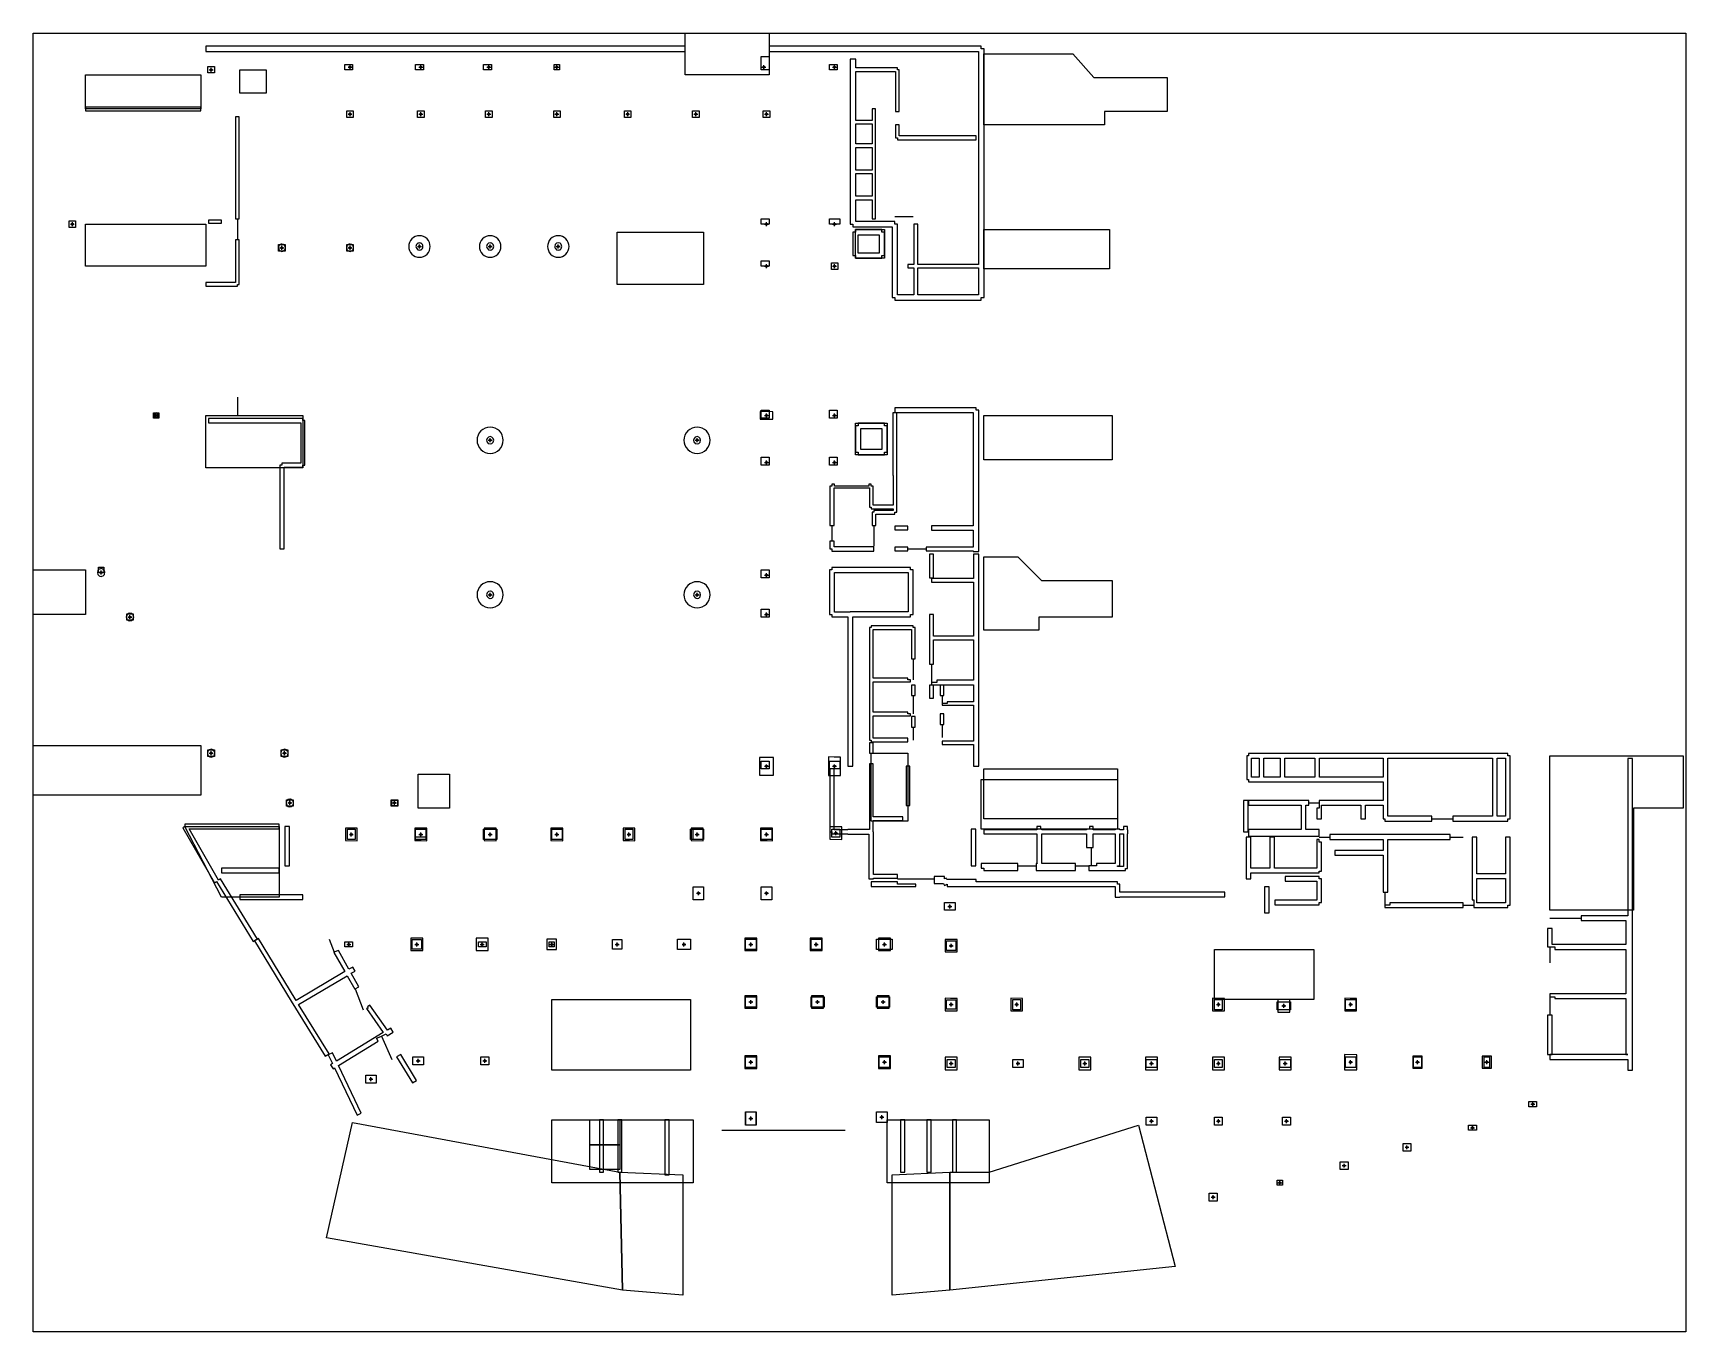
# Model space of a CAD drawing. Extents: x 0 to 631, y -496 to 0.
import ezdxf

# ---------------------------------------------------------------- set-up
doc = ezdxf.new("R2010")
doc.units = 0
doc.header["$PDMODE"] = 34
doc.header["$PDSIZE"] = 0.75
for name, color, linetype in [('COLUMN_AXES', 1, 'Continuous'), ('COLUMN_GLYPHS', 3, 'Continuous'), ('COLUMN_NATIVE_PROFILES', 92, 'Continuous'), ('CORES', 6, 'Continuous'), ('OPENINGS', 4, 'Continuous'), ('SOURCE_FRAME', 8, 'Continuous'), ('W_WALLS', 7, 'Continuous'), ('X_NO_2F_FLOOR', 1, 'Continuous')]:
    doc.layers.add(name, color=color, linetype=linetype)

msp = doc.modelspace()

# ---------------------------------------------------------------- linework, layer by layer
at = {"layer": 'COLUMN_AXES'}
for p in [(121, -13), (148, -13), (174, -13), (200, -13), (279, -13), (306, -13), (68, -14), (121, -31), (148, -31), (174, -31), (200, -31), (227, -31), (253, -31), (280, -31), (15, -73), (280, -73), (306, -73), (95, -82), (121, -82), (147.5, -81.5), (174.5, -81.5), (200.5, -81.5), (280, -89), (306, -89), (47, -146), (280, -146), (306, -146), (174.5, -155.5), (253.5, -155.5), (280, -164), (306, -164), (26, -206), (280, -207), (174.5, -214.5), (253.5, -214.5), (37, -223), (280, -222), (68, -275), (96, -275), (280, -280), (306, -280), (98, -294), (138, -294), (121.5, -306), (148, -306), (174.5, -306), (200, -306), (227.5, -306), (253.5, -306), (280, -306), (306.5, -305.5), (254, -328.5), (280, -328.5), (350, -333.5), (120.5, -348), (146.5, -348), (171.5, -348), (198, -348), (223, -348), (248.5, -348), (274, -348), (299, -348), (325, -348), (350.5, -348.5), (274, -370), (299.5, -370), (324.5, -370), (350.5, -371), (375.5, -371), (452.5, -371), (477.5, -371.5), (503, -371), (147, -392.5), (172.5, -392.5), (274, -393), (325, -393), (350.5, -393.5), (376, -393.5), (401.5, -393.5), (427, -393.5), (452.5, -393.5), (478, -393.5), (503, -393), (528.5, -393), (555, -393), (129, -399.5), (572.5, -409), (274, -414.5), (324, -414), (427, -415.5), (452.5, -415.5), (478.5, -415.5), (549.5, -418), (524.5, -425.5), (500.5, -432.5), (476, -439), (450.5, -444.5)]:
    msp.add_point(p, dxfattribs=at)
at = {"layer": 'COLUMN_GLYPHS'}
for points in [[(119, -12), (122, -12), (122, -14), (119, -14)], [(146, -12), (149, -12), (149, -14), (146, -14)], [(172, -12), (175, -12), (175, -14), (172, -14)], [(199, -12), (201, -12), (201, -14), (199, -14)], [(278, -9), (281, -9), (281, -14), (278, -14)], [(304, -12), (307, -12), (307, -14), (304, -14)], [(66.75, -12.75), (69.25, -12.75), (69.25, -15.25), (66.75, -15.25)], [(119.75, -29.75), (122.25, -29.75), (122.25, -32.25), (119.75, -32.25)], [(146.75, -29.75), (149.25, -29.75), (149.25, -32.25), (146.75, -32.25)], [(172.75, -29.75), (175.25, -29.75), (175.25, -32.25), (172.75, -32.25)], [(198.75, -29.75), (201.25, -29.75), (201.25, -32.25), (198.75, -32.25)], [(225.75, -29.75), (228.25, -29.75), (228.25, -32.25), (225.75, -32.25)], [(251.75, -29.75), (254.25, -29.75), (254.25, -32.25), (251.75, -32.25)], [(278.75, -29.75), (281.25, -29.75), (281.25, -32.25), (278.75, -32.25)], [(13.75, -71.75), (16.25, -71.75), (16.25, -74.25), (13.75, -74.25)], [(278, -71), (281, -71), (281, -73), (278, -73)], [(304, -71), (308, -71), (308, -73), (304, -73)], [(93.75, -80.75), (96.25, -80.75), (96.25, -83.25), (93.75, -83.25)], [(119.75, -80.75), (122.25, -80.75), (122.25, -83.25), (119.75, -83.25)], [(151.6, -81.5), (151.52, -80.7), (151.29, -79.93), (150.91, -79.22), (150.4, -78.6), (149.78, -78.09), (149.07, -77.71), (148.3, -77.48), (147.5, -77.4), (146.7, -77.48), (145.93, -77.71), (145.22, -78.09), (144.6, -78.6), (144.09, -79.22), (143.71, -79.93), (143.48, -80.7), (143.4, -81.5), (143.48, -82.3), (143.71, -83.07), (144.09, -83.78), (144.6, -84.4), (145.22, -84.91), (145.93, -85.29), (146.7, -85.52), (147.5, -85.6), (148.3, -85.52), (149.07, -85.29), (149.78, -84.91), (150.4, -84.4), (150.91, -83.78), (151.29, -83.07), (151.52, -82.3)], [(178.6, -81.5), (178.52, -80.7), (178.29, -79.93), (177.91, -79.22), (177.4, -78.6), (176.78, -78.09), (176.07, -77.71), (175.3, -77.48), (174.5, -77.4), (173.7, -77.48), (172.93, -77.71), (172.22, -78.09), (171.6, -78.6), (171.09, -79.22), (170.71, -79.93), (170.48, -80.7), (170.4, -81.5), (170.48, -82.3), (170.71, -83.07), (171.09, -83.78), (171.6, -84.4), (172.22, -84.91), (172.93, -85.29), (173.7, -85.52), (174.5, -85.6), (175.3, -85.52), (176.07, -85.29), (176.78, -84.91), (177.4, -84.4), (177.91, -83.78), (178.29, -83.07), (178.52, -82.3)], [(204.6, -81.5), (204.52, -80.7), (204.29, -79.93), (203.91, -79.22), (203.4, -78.6), (202.78, -78.09), (202.07, -77.71), (201.3, -77.48), (200.5, -77.4), (199.7, -77.48), (198.93, -77.71), (198.22, -78.09), (197.6, -78.6), (197.09, -79.22), (196.71, -79.93), (196.48, -80.7), (196.4, -81.5), (196.48, -82.3), (196.71, -83.07), (197.09, -83.78), (197.6, -84.4), (198.22, -84.91), (198.93, -85.29), (199.7, -85.52), (200.5, -85.6), (201.3, -85.52), (202.07, -85.29), (202.78, -84.91), (203.4, -84.4), (203.91, -83.78), (204.29, -83.07), (204.52, -82.3)], [(278, -87), (281, -87), (281, -89), (278, -89)], [(304.75, -87.75), (307.25, -87.75), (307.25, -90.25), (304.75, -90.25)], [(46, -145), (48, -145), (48, -147), (46, -147)], [(278, -144), (281, -144), (281, -147), (278, -147)], [(304, -144), (307, -144), (307, -147), (304, -147)], [(179.5, -155.5), (179.4, -154.53), (179.12, -153.59), (178.66, -152.72), (178.04, -151.96), (177.28, -151.34), (176.41, -150.88), (175.47, -150.6), (174.5, -150.5), (173.53, -150.6), (172.59, -150.88), (171.72, -151.34), (170.96, -151.96), (170.34, -152.72), (169.88, -153.59), (169.6, -154.53), (169.5, -155.5), (169.6, -156.47), (169.88, -157.41), (170.34, -158.28), (170.96, -159.04), (171.72, -159.66), (172.59, -160.12), (173.53, -160.4), (174.5, -160.5), (175.47, -160.4), (176.41, -160.12), (177.28, -159.66), (178.04, -159.04), (178.66, -158.28), (179.12, -157.41), (179.4, -156.47)], [(258.5, -155.5), (258.4, -154.53), (258.12, -153.59), (257.66, -152.72), (257.04, -151.96), (256.28, -151.34), (255.41, -150.88), (254.47, -150.6), (253.5, -150.5), (252.53, -150.6), (251.59, -150.88), (250.72, -151.34), (249.96, -151.96), (249.34, -152.72), (248.88, -153.59), (248.6, -154.53), (248.5, -155.5), (248.6, -156.47), (248.88, -157.41), (249.34, -158.28), (249.96, -159.04), (250.72, -159.66), (251.59, -160.12), (252.53, -160.4), (253.5, -160.5), (254.47, -160.4), (255.41, -160.12), (256.28, -159.66), (257.04, -159.04), (257.66, -158.28), (258.12, -157.41), (258.4, -156.47)], [(278, -162), (281, -162), (281, -165), (278, -165)], [(304, -162), (307, -162), (307, -165), (304, -165)], [(25, -204), (27, -204), (27, -206), (25, -206)], [(278, -205), (281, -205), (281, -208), (278, -208)], [(179.5, -214.5), (179.4, -213.53), (179.12, -212.59), (178.66, -211.72), (178.04, -210.96), (177.28, -210.34), (176.41, -209.88), (175.47, -209.6), (174.5, -209.5), (173.53, -209.6), (172.59, -209.88), (171.72, -210.34), (170.96, -210.96), (170.34, -211.72), (169.88, -212.59), (169.6, -213.53), (169.5, -214.5), (169.6, -215.47), (169.88, -216.41), (170.34, -217.28), (170.96, -218.04), (171.72, -218.66), (172.59, -219.12), (173.53, -219.4), (174.5, -219.5), (175.47, -219.4), (176.41, -219.12), (177.28, -218.66), (178.04, -218.04), (178.66, -217.28), (179.12, -216.41), (179.4, -215.47)], [(258.5, -214.5), (258.4, -213.53), (258.12, -212.59), (257.66, -211.72), (257.04, -210.96), (256.28, -210.34), (255.41, -209.88), (254.47, -209.6), (253.5, -209.5), (252.53, -209.6), (251.59, -209.88), (250.72, -210.34), (249.96, -210.96), (249.34, -211.72), (248.88, -212.59), (248.6, -213.53), (248.5, -214.5), (248.6, -215.47), (248.88, -216.41), (249.34, -217.28), (249.96, -218.04), (250.72, -218.66), (251.59, -219.12), (252.53, -219.4), (253.5, -219.5), (254.47, -219.4), (255.41, -219.12), (256.28, -218.66), (257.04, -218.04), (257.66, -217.28), (258.12, -216.41), (258.4, -215.47)], [(278, -220), (281, -220), (281, -223), (278, -223)], [(35.75, -221.75), (38.25, -221.75), (38.25, -224.25), (35.75, -224.25)], [(66.75, -273.75), (69.25, -273.75), (69.25, -276.25), (66.75, -276.25)], [(94.75, -273.75), (97.25, -273.75), (97.25, -276.25), (94.75, -276.25)], [(278, -278), (281, -278), (281, -281), (278, -281)], [(304, -278), (308, -278), (308, -281), (304, -281)], [(96.75, -292.75), (99.25, -292.75), (99.25, -295.25), (96.75, -295.25)], [(136.75, -292.75), (139.25, -292.75), (139.25, -295.25), (136.75, -295.25)], [(123, -304), (123, -308), (120, -308), (120, -304)], [(120, -304), (123, -304), (123, -308), (120, -308)], [(150, -304), (150, -308), (146, -308), (146, -304)], [(146, -304), (150, -304), (150, -307), (146, -307)], [(177, -304), (177, -308), (172, -308), (172, -304)], [(172, -304), (177, -304), (177, -308), (172, -308)], [(202, -304), (202, -308), (198, -308), (198, -304)], [(198, -304), (202, -304), (202, -308), (198, -308)], [(229, -304), (229, -308), (226, -308), (226, -304)], [(226, -304), (229, -304), (229, -308), (226, -308)], [(256, -304), (256, -308), (251, -308), (251, -304)], [(252, -304), (256, -304), (256, -308), (252, -308)], [(282, -304), (282, -308), (278, -308), (278, -304)], [(278, -304), (282, -304), (282, -308), (278, -308)], [(308, -304), (308, -307), (305, -307), (305, -304)], [(305, -304), (308, -304), (308, -307), (305, -307)], [(256, -326), (256, -331), (252, -331), (252, -326)], [(282, -326), (282, -331), (278, -331), (278, -326)], [(352, -332), (352, -335), (348, -335), (348, -332)], [(122, -347), (122, -349), (119, -349), (119, -347)], [(148.3, -346.2), (148.3, -349.8), (144.7, -349.8), (144.7, -346.2)], [(173, -347), (173, -349), (170, -349), (170, -347)], [(199, -347), (199, -349), (197, -349), (197, -347)], [(224.8, -346.2), (224.8, -349.8), (221.2, -349.8), (221.2, -346.2)], [(251, -346), (251, -350), (246, -350), (246, -346)], [(276, -346), (276, -350), (272, -350), (272, -346)], [(301, -346), (301, -350), (297, -350), (297, -346)], [(328, -346), (328, -350), (322, -350), (322, -346)], [(352.3, -346.7), (352.3, -350.3), (348.7, -350.3), (348.7, -346.7)], [(276, -368), (276, -372), (272, -372), (272, -368)], [(302, -368), (302, -372), (297, -372), (297, -368)], [(327, -368), (327, -372), (322, -372), (322, -368)], [(352.3, -369.2), (352.3, -372.8), (348.7, -372.8), (348.7, -369.2)], [(377, -369), (377, -373), (374, -373), (374, -369)], [(454, -369), (454, -373), (451, -373), (451, -369)], [(480, -370), (480, -373), (475, -373), (475, -370)], [(505, -369), (505, -373), (501, -373), (501, -369)], [(149, -391), (149, -394), (145, -394), (145, -391)], [(174, -391), (174, -394), (171, -394), (171, -391)], [(276, -391), (276, -395), (272, -395), (272, -391)], [(327, -391), (327, -395), (323, -395), (323, -391)], [(505, -391), (505, -395), (501, -395), (501, -391)], [(530, -391), (530, -395), (527, -395), (527, -391)], [(556, -391), (556, -395), (554, -395), (554, -391)], [(352, -392), (352, -395), (349, -395), (349, -392)], [(378, -392), (378, -395), (374, -395), (374, -392)], [(403, -392), (403, -395), (400, -395), (400, -392)], [(429, -392), (429, -395), (425, -395), (425, -392)], [(454, -392), (454, -395), (451, -395), (451, -392)], [(480, -392), (480, -395), (476, -395), (476, -392)], [(131, -398), (131, -401), (127, -401), (127, -398)], [(574, -408), (574, -410), (571, -410), (571, -408)], [(276, -412), (276, -417), (272, -417), (272, -412)], [(326, -412), (326, -416), (322, -416), (322, -412)], [(429, -414), (429, -417), (425, -417), (425, -414)], [(454, -414), (454, -417), (451, -417), (451, -414)], [(480, -414), (480, -417), (477, -417), (477, -414)], [(551, -417), (551, -419), (548, -419), (548, -417)], [(526, -424), (526, -427), (523, -427), (523, -424)], [(502, -431), (502, -434), (499, -434), (499, -431)], [(477, -438), (477, -440), (475, -440), (475, -438)], [(452, -443), (452, -446), (449, -446), (449, -443)]]:
    msp.add_lwpolyline(points, close=True, dxfattribs=at)
at = {"layer": 'COLUMN_NATIVE_PROFILES'}
for points in [[(96.17, -81.3), (95.67, -80.78), (95.34, -80.69), (95, -80.59), (94.66, -80.68), (94.33, -80.78), (93.83, -81.29), (93.74, -81.64), (93.65, -81.99), (93.83, -82.7), (94.08, -82.96), (94.33, -83.22), (94.66, -83.31), (95, -83.41), (95.34, -83.32), (95.67, -83.22), (95.92, -82.97), (96.17, -82.71), (96.26, -82.36), (96.35, -82.01), (96.17, -81.3)], [(121.67, -80.78), (121.34, -80.69), (121, -80.59), (120.66, -80.68), (120.33, -80.78), (119.83, -81.29), (119.74, -81.64), (119.65, -81.99), (119.74, -82.35), (119.83, -82.7), (120.33, -83.22), (120.66, -83.31), (121, -83.41), (121.67, -83.22), (121.92, -82.97), (122.17, -82.71), (122.26, -82.36), (122.35, -82.01), (122.17, -81.3)], [(148.42, -80.54), (148.17, -80.28), (147.84, -80.19), (147.5, -80.09), (147.16, -80.18), (146.83, -80.28), (146.33, -80.79), (146.24, -81.14), (146.15, -81.49), (146.33, -82.2), (146.83, -82.72), (147.5, -82.91), (147.84, -82.82), (148.17, -82.72), (148.67, -82.21), (148.76, -81.86), (148.85, -81.51), (148.76, -81.15), (148.67, -80.8)], [(175.17, -80.28), (174.84, -80.19), (174.5, -80.09), (173.83, -80.28), (173.58, -80.53), (173.33, -80.79), (173.15, -81.49), (173.33, -82.2), (173.58, -82.46), (173.83, -82.72), (174.5, -82.91), (174.84, -82.82), (175.17, -82.72), (175.67, -82.21), (175.76, -81.86), (175.85, -81.51), (175.67, -80.8)], [(201.42, -80.54), (201.17, -80.28), (200.5, -80.09), (199.83, -80.28), (199.33, -80.79), (199.15, -81.49), (199.24, -81.85), (199.33, -82.2), (199.58, -82.46), (199.83, -82.72), (200.5, -82.91), (200.84, -82.82), (201.17, -82.72), (201.42, -82.47), (201.67, -82.21), (201.76, -81.86), (201.85, -81.51), (201.67, -80.8)], [(47.45, -145.19), (47.31, -145.14), (47, -145.06), (46.85, -145.1), (46.55, -145.18), (46.22, -145.53), (46.1, -146), (46.22, -146.47), (46.55, -146.81), (46.69, -146.86), (47, -146.94), (47.45, -146.82), (47.56, -146.71), (47.78, -146.47), (47.9, -146), (47.86, -145.85), (47.78, -145.53)], [(282.46, -144.58), (279.78, -144.56), (277.54, -144.55), (277.54, -144.55), (277.54, -146.12), (277.54, -147.42), (280.22, -147.44), (282.46, -147.45), (282.46, -145.88)], [(175.2, -154.29), (175.18, -154.27), (174.53, -154.08), (174.5, -154.08), (173.82, -154.26), (173.32, -154.78), (173.14, -155.46), (173.14, -155.49), (173.32, -156.21), (173.8, -156.71), (173.82, -156.73), (174.47, -156.92), (174.5, -156.92), (175.15, -156.74), (175.18, -156.74), (175.68, -156.22), (175.86, -155.51), (175.68, -154.79)], [(254.18, -154.27), (253.5, -154.08), (252.85, -154.26), (252.82, -154.26), (252.32, -154.78), (252.14, -155.49), (252.31, -156.18), (252.32, -156.21), (252.82, -156.73), (253.47, -156.92), (253.5, -156.92), (254.18, -156.74), (254.66, -156.24), (254.68, -156.22), (254.86, -155.51), (254.68, -154.79)], [(27.07, -205.08), (26.72, -204.71), (26, -204.5), (25.76, -204.57), (25.28, -204.7), (24.76, -205.25), (24.57, -205.99), (24.76, -206.74), (25.28, -207.29), (25.52, -207.36), (26, -207.5), (26.24, -207.43), (26.72, -207.3), (27.24, -206.75), (27.31, -206.51), (27.43, -206.01), (27.37, -205.76), (27.24, -205.26)], [(175.18, -213.27), (174.59, -213.1), (174.5, -213.08), (173.91, -213.24), (173.82, -213.26), (173.38, -213.72), (173.32, -213.78), (173.14, -214.49), (173.3, -215.11), (173.32, -215.21), (173.32, -215.21), (173.82, -215.73), (174.41, -215.9), (174.5, -215.92), (175.09, -215.76), (175.18, -215.74), (175.62, -215.28), (175.68, -215.22), (175.84, -214.6), (175.86, -214.51), (175.68, -213.79)], [(254.18, -213.27), (253.5, -213.08), (252.85, -213.26), (252.82, -213.26), (252.34, -213.76), (252.32, -213.78), (252.14, -214.49), (252.32, -215.21), (252.82, -215.73), (253.47, -215.92), (253.5, -215.92), (254.15, -215.74), (254.18, -215.74), (254.66, -215.24), (254.68, -215.22), (254.86, -214.51), (254.68, -213.79)], [(38.07, -222.08), (37.72, -221.71), (37, -221.5), (36.28, -221.7), (36.28, -221.7), (36.11, -221.88), (35.76, -222.25), (35.57, -222.99), (35.76, -223.74), (35.76, -223.74), (35.93, -223.92), (36.28, -224.29), (36.52, -224.36), (37, -224.5), (37.72, -224.3), (37.72, -224.3), (38.24, -223.75), (38.31, -223.51), (38.43, -223.01), (38.37, -222.76), (38.24, -222.26)], [(69.07, -274.08), (68.72, -273.71), (68, -273.5), (67.76, -273.57), (67.28, -273.7), (66.76, -274.25), (66.69, -274.49), (66.57, -274.99), (66.76, -275.74), (67.28, -276.29), (67.52, -276.36), (68, -276.5), (68.72, -276.3), (68.89, -276.12), (69.24, -275.75), (69.31, -275.51), (69.43, -275.01), (69.24, -274.26)], [(97.07, -274.08), (96.72, -273.71), (96, -273.5), (95.76, -273.57), (95.28, -273.7), (95.11, -273.88), (94.76, -274.25), (94.57, -274.99), (94.76, -275.74), (95.28, -276.29), (95.52, -276.36), (96, -276.5), (96.72, -276.3), (96.89, -276.12), (97.24, -275.75), (97.31, -275.51), (97.43, -275.01), (97.37, -274.76), (97.24, -274.26)], [(282.63, -276.62), (279.76, -276.61), (277.37, -276.6), (277.37, -280.3), (277.37, -283.38), (280.24, -283.39), (282.63, -283.4), (282.63, -283.4), (282.63, -279.7), (282.63, -276.62)], [(305.79, -276.45), (303.72, -276.44), (303.72, -280.31), (303.72, -283.54), (308.28, -283.56), (308.28, -279.69), (308.28, -276.46)], [(98.96, -292.96), (98.72, -292.71), (98.33, -292.59), (98, -292.5), (97.28, -292.7), (97, -293), (96.76, -293.25), (96.57, -293.99), (96.76, -294.74), (97.04, -295.04), (97.28, -295.29), (97.67, -295.41), (98, -295.5), (98.72, -295.3), (99.24, -294.75), (99.43, -294.01), (99.33, -293.6), (99.24, -293.26)], [(139.2, -293.05), (137.89, -293.04), (136.8, -293.04), (136.8, -294.95), (136.8, -294.95), (139.2, -294.96), (139.2, -293.92)], [(121.29, -303.61), (119.22, -303.6), (119.22, -306.21), (119.22, -308.38), (123.78, -308.4), (123.78, -305.79), (123.78, -303.62)], [(147.79, -303.61), (145.72, -303.6), (145.72, -308.38), (148.21, -308.39), (150.28, -308.4), (150.28, -303.62)], [(174.29, -303.61), (172.22, -303.6), (172.22, -306.21), (172.22, -308.38), (176.78, -308.4), (176.78, -303.62)], [(199.79, -303.61), (197.72, -303.6), (197.72, -308.38), (202.28, -308.4), (202.28, -303.62)], [(227.29, -303.61), (225.22, -303.6), (225.22, -303.6), (225.22, -306.21), (225.22, -308.38), (227.71, -308.39), (229.78, -308.4), (229.78, -305.79), (229.78, -303.62)], [(253.29, -303.61), (251.22, -303.6), (251.22, -303.6), (251.22, -306.21), (251.22, -308.38), (255.78, -308.4), (255.78, -305.79), (255.78, -303.62)], [(277.72, -303.6), (277.72, -303.6), (277.72, -306.21), (277.72, -308.38), (280.21, -308.39), (282.28, -308.4), (282.28, -303.62)], [(304.22, -303.1), (304.22, -307.88), (308.78, -307.9), (308.78, -303.12)], [(144.22, -345.6), (144.22, -348.21), (144.22, -350.38), (148.78, -350.4), (148.78, -347.79), (148.78, -345.62)], [(171.29, -345.61), (169.22, -345.6), (169.22, -348.21), (169.22, -350.38), (173.78, -350.4), (173.78, -350.4), (173.78, -347.79), (173.78, -345.62)], [(199.89, -346.04), (196.11, -346.03), (196.11, -349.96), (196.11, -349.96), (198.17, -349.97), (199.89, -349.97), (199.89, -347.83), (199.89, -346.04)], [(273.79, -345.61), (271.72, -345.6), (271.72, -348.21), (271.72, -350.38), (276.28, -350.4), (276.28, -347.79), (276.28, -345.62)], [(296.72, -345.6), (296.72, -350.38), (301.28, -350.4), (301.28, -350.4), (301.28, -347.79), (301.28, -345.62)], [(324.79, -345.61), (322.72, -345.6), (322.72, -348.21), (322.72, -350.38), (325.21, -350.39), (327.28, -350.4), (327.28, -347.79), (327.28, -345.62)], [(348.22, -346.1), (348.22, -350.88), (350.71, -350.89), (352.78, -350.9), (352.78, -346.12)], [(271.72, -367.6), (271.72, -370.21), (271.72, -372.38), (274.21, -372.39), (276.28, -372.4), (276.28, -369.79), (276.28, -367.62)], [(299.29, -367.61), (297.22, -367.6), (297.22, -370.21), (297.22, -372.38), (299.71, -372.39), (301.78, -372.4), (301.78, -369.79), (301.78, -367.62)], [(322.22, -367.6), (322.22, -370.21), (322.22, -372.38), (324.71, -372.39), (326.78, -372.4), (326.78, -369.79), (326.78, -367.62)], [(350.29, -368.61), (348.22, -368.6), (348.22, -373.38), (352.78, -373.4), (352.78, -368.62)], [(377.78, -368.62), (373.22, -368.6), (373.22, -371.21), (373.22, -373.38), (377.78, -373.4), (377.78, -370.79)], [(450.22, -368.6), (450.22, -373.38), (452.71, -373.39), (454.78, -373.4), (454.78, -368.62)], [(477.29, -369.11), (475.22, -369.1), (475.22, -371.71), (475.22, -373.88), (479.78, -373.9), (479.78, -371.29), (479.78, -369.12)], [(505.28, -368.62), (502.79, -368.61), (500.72, -368.6), (500.72, -371.21), (500.72, -373.38), (503.21, -373.39), (505.28, -373.4), (505.28, -368.62)], [(271.72, -390.6), (271.72, -395.38), (276.28, -395.4), (276.28, -392.79), (276.28, -390.62)], [(324.79, -390.61), (322.72, -390.6), (322.72, -395.38), (325.21, -395.39), (327.28, -395.4), (327.28, -390.62)], [(350.29, -391.11), (348.22, -391.1), (348.22, -393.71), (348.22, -395.88), (348.22, -395.88), (350.71, -395.89), (352.78, -395.9), (352.78, -393.29), (352.78, -391.12)], [(401.29, -391.11), (399.22, -391.1), (399.22, -391.1), (399.22, -393.71), (399.22, -395.88), (403.78, -395.9), (403.78, -391.12)], [(424.72, -391.1), (424.72, -395.88), (427.21, -395.89), (429.28, -395.9), (429.28, -393.29), (429.28, -391.12)], [(452.29, -391.11), (450.22, -391.1), (450.22, -395.88), (450.22, -395.88), (452.71, -395.89), (454.78, -395.9), (454.78, -391.12)], [(475.72, -391.1), (475.72, -395.88), (480.28, -395.9), (480.28, -393.29), (480.28, -391.12)], [(500.66, -390.1), (500.66, -395.88), (505.34, -395.9), (505.34, -392.75), (505.34, -390.12)], [(528.33, -390.72), (526.69, -390.71), (526.69, -393.2), (526.69, -395.27), (530.31, -395.29), (530.31, -392.8), (530.31, -390.73)], [(554.84, -390.72), (553.21, -390.71), (553.21, -393.2), (553.21, -395.27), (553.21, -395.27), (556.79, -395.29), (556.79, -392.8), (556.79, -390.73)], [(271.98, -412.1), (271.98, -414.71), (271.98, -416.88), (276.02, -416.9), (276.02, -414.29), (276.02, -412.12)]]:
    msp.add_lwpolyline(points, close=True, dxfattribs=at)
at = {"layer": 'CORES'}
for points in [[(249, 0), (281, 0), (281, -16), (249, -16)], [(363, -8), (397, -8), (405, -17), (433, -17), (433, -30), (409, -30), (409, -35), (363, -35)], [(20, -16), (64, -16), (64, -29), (20, -29)], [(79, -14), (89, -14), (89, -23), (79, -23)], [(20, -73), (66, -73), (66, -89), (20, -89)], [(314, -75), (325, -75), (325, -86), (314, -86)], [(363, -75), (411, -75), (411, -90), (363, -90)], [(223, -76), (256, -76), (256, -96), (223, -96)], [(66, -146), (103, -146), (103, -166), (66, -166)], [(314, -149), (326, -149), (326, -161), (314, -161)], [(363, -146), (412, -146), (412, -163), (363, -163)], [(363, -200), (376, -200), (385, -209), (412, -209), (412, -223), (384, -223), (384, -228), (363, -228)], [(0, -205), (20, -205), (20, -222), (0, -222)], [(0, -272), (64, -272), (64, -291), (0, -291)], [(320, -275), (334, -275), (334, -301), (320, -301)], [(579, -276), (630, -276), (630, -296), (611, -296), (611, -335), (579, -335)], [(147, -283), (159, -283), (159, -296), (147, -296)], [(363, -281), (414, -281), (414, -300), (363, -300)], [(362, -285), (414, -285), (414, -304), (362, -304)], [(58, -303), (94, -303), (94, -330), (72, -330)], [(451, -350), (489, -350), (489, -369), (451, -369)], [(198, -369), (251, -369), (251, -396), (198, -396)], [(198, -415), (252, -415), (252, -439), (198, -439)], [(224, -415), (224, -424.5), (212.5, -424.5), (212.5, -415)], [(326, -415), (365, -415), (365, -439), (326, -439)], [(224, -424.5), (224, -434), (212.5, -434), (212.5, -424.5)]]:
    msp.add_lwpolyline(points, close=True, dxfattribs=at)
at = {"layer": 'OPENINGS'}
for points in [[(78, -71), (78, -79)], [(329, -70), (336, -70)], [(78, -139), (78, -146)], [(305, -188), (305, -194)], [(321, -188), (321, -196)], [(334, -197), (341, -197)], [(336, -239), (336, -247)], [(343, -241), (343, -248)], [(336, -253), (336, -260)], [(347, -253), (347, -256)], [(336, -265), (336, -270)], [(347, -264), (347, -269)], [(334, -295), (334, -301)], [(487, -294), (491, -294)], [(534, -300), (542, -300)], [(491, -307), (495, -307)], [(541, -307), (546, -307)], [(404, -311), (404, -318)], [(376, -318), (383, -318)], [(398, -318), (403, -318)], [(330, -323), (344, -323)], [(516, -328), (516, -333)], [(546, -333), (550, -333)], [(579, -338), (591, -338)], [(113, -346), (115, -351)], [(579, -349), (579, -355)], [(123, -365), (126, -373)], [(579, -368), (579, -375)], [(133, -383), (137, -392)], [(263, -419), (310, -419)]]:
    msp.add_lwpolyline(points, dxfattribs=at)
at = {"layer": 'SOURCE_FRAME'}
msp.add_lwpolyline([(0, 0), (631, 0), (631, -496), (0, -496)], close=True, dxfattribs=at)
at = {"layer": 'W_WALLS'}
for points in [[(249, -5), (66, -5), (66, -7), (249, -7)], [(313, -7.05), (360.95, -7.05), (360.95, -88.35), (337.75, -88.35), (337.75, -73), (336.25, -73), (336.25, -88.35), (334, -88.35), (334, -89.65), (336.25, -89.65), (336.25, -99.95), (330.05, -99.95), (330.05, -73), (329, -73), (329, -72), (329, -71.95), (314.05, -71.95), (314.05, -63.65), (320.35, -63.65), (320.35, -71), (321.65, -71), (321.65, -29), (320.35, -29), (320.35, -33.35), (314.05, -33.35), (314.05, -14.7), (329.3, -14.7), (329.3, -30), (330.7, -30), (330.7, -14), (330, -14), (330, -13.3), (314.05, -13.3), (314.05, -10), (311.95, -10), (311.95, -73), (313, -73), (313, -74.05), (327.95, -74.05), (327.95, -101), (329, -101), (329, -102.05), (362, -102.05), (362, -101), (363.05, -101), (363.05, -6), (362, -6), (362, -4.95), (313, -4.95), (313, -5), (281, -5), (281, -7), (313, -7)], [(64, -28.25), (20, -28.25), (20, -29.75), (64, -29.75)], [(78.7, -32), (77.3, -32), (77.3, -71), (78.7, -71)], [(320.35, -42.35), (314.05, -42.35), (314.05, -34.65), (320.35, -34.65)], [(330.7, -39.2), (330.7, -35), (329.3, -35), (329.3, -40), (330, -40), (330, -40.8), (360, -40.8), (360, -39.2)], [(320.35, -52.35), (314.05, -52.35), (314.05, -43.65), (320.35, -43.65)], [(320.35, -62.35), (314.05, -62.35), (314.05, -53.65), (320.35, -53.65)], [(67, -71.4), (67, -72.6), (72, -72.6), (72, -71.4)], [(324, -85), (325, -85), (325, -76), (324, -76), (324, -75), (314, -75), (314, -76), (313, -76), (313, -85), (314, -85), (314, -86), (324, -86)], [(78.7, -96), (78.7, -79), (77.3, -79), (77.3, -95.3), (66, -95.3), (66, -96.7), (78, -96.7), (78, -96)], [(315, -84), (315, -77), (323, -77), (323, -84)], [(337.75, -89.65), (360.95, -89.65), (360.95, -99.95), (337.75, -99.95)], [(305, -173), (304.2, -173), (304.2, -188), (305.8, -188), (305.8, -173.7), (319.3, -173.7), (319.3, -181), (320, -181), (320, -181.7), (328.3, -181.7), (328.3, -182.3), (321, -182.3), (321, -183), (320.3, -183), (320.3, -188), (321.7, -188), (321.7, -183.7), (329, -183.7), (329, -183), (329.7, -183), (329.7, -169), (329.8, -169), (329.8, -145), (328.2, -145), (328.2, -169), (328.3, -169), (328.3, -180.3), (320.7, -180.3), (320.7, -173), (320, -173), (320, -172.3), (319, -172.3), (319, -173), (306, -173), (306, -172.3), (305, -172.3)], [(329, -143.1), (329, -144.9), (358.95, -144.9), (358.95, -188.2), (343, -188.2), (343, -189.8), (358.95, -189.8), (358.95, -196.3), (341, -196.3), (341, -197.7), (358.95, -197.7), (358.95, -198), (361.05, -198), (361.05, -144), (360, -144), (360, -143.1)], [(94.2, -197), (95.8, -197), (95.8, -165.8), (103, -165.8), (103, -165), (103.8, -165), (103.8, -148), (103, -148), (103, -147.2), (67, -147.2), (67, -148.8), (102.2, -148.8), (102.2, -164.2), (95, -164.2), (95, -165), (94.2, -165)], [(315, -160), (315, -161), (325, -161), (325, -160), (326, -160), (326, -150), (325, -150), (325, -149), (315, -149), (315, -150), (314, -150), (314, -160)], [(324, -159), (316, -159), (316, -151), (324, -151)], [(329, -188.3), (329, -189.7), (334, -189.7), (334, -188.3)], [(305, -197.8), (321, -197.8), (321, -196.2), (305.8, -196.2), (305.8, -194), (304.2, -194), (304.2, -197), (305, -197)], [(329, -196.3), (329, -197.7), (334, -197.7), (334, -196.3)], [(343.75, -199), (342.25, -199), (342.25, -208), (343.75, -208)], [(359, -247.15), (345, -247.15), (345, -248), (343, -248), (343, -248.85), (359, -248.85), (359, -255.35), (349, -255.35), (349, -256), (347, -256), (347, -256.65), (359, -256.65), (359, -270.35), (347, -270.35), (347, -271.65), (359, -271.65), (359, -280), (361, -280), (361, -199), (359, -199), (359, -208.3), (343, -208.3), (343, -209.7), (359, -209.7), (359, -230.3), (343.75, -230.3), (343.75, -222), (342.25, -222), (342.25, -241), (343.75, -241), (343.75, -231.7), (359, -231.7)], [(312.9, -222.95), (335, -222.95), (335, -222), (335.95, -222), (335.95, -205), (335, -205), (335, -204.05), (305, -204.05), (305, -205), (304.1, -205), (304.1, -222), (305, -222), (305, -222.9), (311.1, -222.9), (311.1, -280), (312.9, -280)], [(312, -221.1), (305.9, -221.1), (305.9, -205.95), (334.05, -205.95), (334.05, -221.05), (312, -221.05)], [(320.7, -260.7), (335, -260.7), (335, -260), (334, -260), (334, -259.3), (320.7, -259.3), (320.7, -247.7), (335, -247.7), (335, -247), (334, -247), (334, -246.3), (320.7, -246.3), (320.7, -227.7), (335.3, -227.7), (335.3, -239), (336.7, -239), (336.7, -227), (336, -227), (336, -226.3), (320, -226.3), (320, -227), (319.3, -227), (319.3, -270), (320, -270), (320, -270.7), (334, -270.7), (334, -270), (334, -269.3), (320.7, -269.3)], [(336.7, -253), (336.7, -249), (335.3, -249), (335.3, -253)], [(343.75, -249), (342.25, -249), (342.25, -254), (343.75, -254)], [(347.65, -253), (347.65, -249), (346.35, -249), (346.35, -253)], [(336.7, -265), (336.7, -261), (335.3, -261), (335.3, -265)], [(347.65, -264), (347.65, -260), (346.35, -260), (346.35, -264)], [(320.7, -275), (320.7, -271), (319.3, -271), (319.3, -275)], [(464, -285), (464, -285.9), (515.35, -285.9), (515.35, -293.1), (491, -293.1), (491, -294), (491, -294.9), (491, -294.95), (491, -296), (490.1, -296), (490.1, -300), (491.9, -300), (491.9, -294.9), (506.85, -294.9), (506.85, -300), (508.65, -300), (508.65, -294.9), (515.35, -294.9), (515.35, -300), (516, -300), (516, -300.9), (534, -300.9), (534, -299.1), (517.15, -299.1), (517.15, -276.9), (557.1, -276.9), (557.1, -299.1), (542, -299.1), (542, -300.9), (563, -300.9), (563, -300), (563.9, -300), (563.9, -276), (563, -276), (563, -275.1), (464, -275.1), (464, -276), (463.35, -276), (463.35, -285)], [(465.15, -276.9), (468.1, -276.9), (468.1, -284.1), (465.15, -284.1)], [(469.9, -276.9), (476.1, -276.9), (476.1, -284.1), (469.9, -284.1)], [(489.35, -284.1), (477.9, -284.1), (477.9, -276.9), (489.35, -276.9)], [(491.15, -276.9), (515.35, -276.9), (515.35, -284.1), (491.15, -284.1)], [(558.9, -299.1), (558.9, -276.9), (562.1, -276.9), (562.1, -299.1)], [(579.9, -348.1), (579.9, -342), (578.1, -342), (578.1, -349), (579, -349), (579.9, -349), (579.95, -349), (581, -349), (581, -349.9), (608.1, -349.9), (608.1, -366.85), (579, -366.85), (579, -368), (579.95, -368), (581, -368), (581, -368.65), (608.1, -368.65), (608.1, -390), (608.85, -390), (608.85, -390.1), (579, -390.1), (579, -391.9), (608.85, -391.9), (608.85, -396), (610.65, -396), (610.65, -277), (608.85, -277), (608.85, -337.1), (591, -337.1), (591, -338.9), (608.1, -338.9), (608.1, -348.1)], [(305, -305.8), (311, -305.8), (311, -305.9), (319.1, -305.9), (319.1, -323), (320.9, -323), (320.9, -322.7), (330, -322.7), (330, -321.3), (320.9, -321.3), (320.9, -305), (320.7, -305), (320.7, -300.7), (332, -300.7), (332, -299.3), (320.7, -299.3), (320.7, -279), (319.3, -279), (319.3, -304.1), (311, -304.1), (311, -304.2), (305.8, -304.2), (305.8, -281), (304.2, -281), (304.2, -305), (305, -305)], [(334.7, -295), (334.7, -280), (333.3, -280), (333.3, -295)], [(463.9, -305), (463.9, -293), (462.1, -293), (462.1, -305)], [(484.1, -294.9), (484.1, -304.1), (464, -304.1), (464, -304.85), (464, -305.9), (464, -306.65), (491, -306.65), (491, -305.9), (491, -305), (491, -304.85), (491, -304.1), (485.9, -304.1), (485.9, -294.9), (487, -294.9), (487, -293.1), (464, -293.1), (464, -294.9)], [(85.62, -346.01), (71.62, -323.01), (70.77, -323.53), (59.55, -303.9), (94, -303.9), (94, -302.1), (58, -302.1), (58, -303), (57.22, -303.45), (69.22, -324.45), (70.09, -323.95), (84.09, -346.95)], [(97.9, -318), (97.9, -303), (96.1, -303), (96.1, -318)], [(359.9, -318), (359.9, -304), (358.1, -304), (358.1, -318)], [(383, -318.25), (383, -319.75), (398, -319.75), (398, -318.25), (398, -317.1), (385.15, -317.1), (385.15, -305.75), (402.2, -305.75), (402.2, -311), (403.8, -311), (404.75, -311), (404.75, -305.75), (413.1, -305.75), (413.1, -317.1), (406, -317.1), (406, -318), (403, -318), (403, -318.25), (403, -319.75), (417, -319.75), (417, -319), (417.75, -319), (417.75, -305.75), (418, -305.75), (418, -304.25), (417.75, -304.25), (417.75, -303), (416.25, -303), (416.25, -304.25), (414.9, -304.25), (414.9, -304), (413.1, -304), (413.1, -304.25), (404.75, -304.25), (404.75, -303), (403.25, -303), (403.25, -304), (402.2, -304), (402.2, -304.25), (385.15, -304.25), (385.15, -304), (384.75, -304), (384.75, -303), (383.25, -303), (383.25, -304.25), (363, -304.25), (363, -305.75), (383.25, -305.75), (383.25, -317), (383.35, -317), (383.35, -317.1), (383, -317.1)], [(416.25, -305.75), (416.25, -318.25), (414, -318.25), (414, -318), (414.9, -318), (414.9, -305.75)], [(464.9, -318.85), (464.9, -307), (463.1, -307), (463.1, -323), (464.9, -323), (464.9, -320.65), (491, -320.65), (491, -320), (491.9, -320), (491.9, -309), (491, -309), (491, -308), (490.1, -308), (490.1, -318.85), (473.9, -318.85), (473.9, -307), (472.1, -307), (472.1, -318.85)], [(515.35, -313.9), (515.35, -328), (517.15, -328), (517.15, -307.9), (541, -307.9), (541, -306.1), (495, -306.1), (495, -307.9), (515.35, -307.9), (515.35, -312.1), (497, -312.1), (497, -313.9)], [(563, -333), (563.9, -333), (563.9, -307), (562.1, -307), (562.1, -321.1), (551.15, -321.1), (551.15, -307), (549.35, -307), (549.35, -331), (550, -331), (550, -332.05), (550, -332.1), (550, -333), (550, -333.9), (563, -333.9)], [(94, -320.65), (94, -318.85), (72, -318.85), (72, -320.65)], [(376, -317.1), (362, -317.1), (362, -318.9), (363, -318.9), (363, -319.75), (376, -319.75), (376, -318.25)], [(337, -325), (330, -325), (330, -324.1), (320, -324.1), (320, -325.9), (337, -325.9)], [(348, -322.1), (344, -322.1), (344, -323.9), (344, -324.75), (347.59, -324.75), (347.97, -325.51), (349, -325), (349, -325.9), (413.1, -325.9), (413.1, -330), (414.9, -330), (414.9, -329.9), (455, -329.9), (455, -328.1), (414.9, -328.1), (414.9, -325), (414, -325), (414, -324.1), (360, -324.1), (360, -323.25), (348.85, -323.25), (348.58, -322.71), (348, -323)], [(470.1, -326), (470.1, -336), (471.9, -336), (471.9, -326)], [(491, -332), (491.9, -332), (491.9, -323), (491, -323), (491, -322.1), (478, -322.1), (478, -323.9), (490.1, -323.9), (490.1, -331.1), (474, -331.1), (474, -332.9), (491, -332.9)], [(551.15, -322.9), (562.1, -322.9), (562.1, -332.1), (551.15, -332.1)], [(103, -330.9), (103, -329.1), (79, -329.1), (79, -330.9)], [(516, -333), (516, -333.9), (546, -333.9), (546, -332.1), (518, -332.1), (518, -333), (516.95, -333)], [(86.05, -345.75), (84.51, -346.69), (98.51, -369.68), (98.51, -369.68), (98.51, -369.69), (98.51, -369.69), (98.51, -369.69), (111.51, -390.68), (113.04, -389.74), (101.39, -370.92), (119.95, -359.96), (122.86, -365.05), (123, -365), (124.43, -364.18), (121.5, -359.04), (122.93, -358.19), (122.02, -356.64), (120.6, -357.48), (116.55, -350.38), (115.88, -350.65), (115.87, -350.65), (115, -351), (114.87, -351.07), (119.05, -358.39), (100.44, -369.39), (100.05, -368.74)], [(113.57, -393.94), (114.51, -395.48), (115.04, -395.15), (123.67, -413.2), (125.29, -412.43), (116.58, -394.21), (131.7, -385.01), (131.17, -383.81), (132.13, -383.39), (132.13, -383.39), (133, -383), (134.83, -382.19), (135.15, -382.91), (137.51, -381.48), (136.57, -379.94), (135.26, -380.74), (128.58, -371.19), (127.69, -371.82), (127.87, -372.3), (127.31, -372.51), (133.72, -381.68), (115.8, -392.58), (114.29, -389.43), (112.67, -390.2), (114.26, -393.52)], [(579.9, -390), (579.9, -375), (578.1, -375), (578.1, -390)], [(146.34, -399.99), (140.34, -389.99), (138.8, -390.92), (144.8, -400.92)], [(216.2, -435), (217.8, -435), (217.8, -415), (216.2, -415)], [(223.2, -435), (224.8, -435), (224.8, -415), (223.2, -415)], [(241.2, -436), (242.8, -436), (242.8, -415), (241.2, -415)], [(331.2, -435), (332.8, -435), (332.8, -415), (331.2, -415)], [(342.8, -435), (342.8, -415), (341.2, -415), (341.2, -435)], [(350.95, -435), (352.55, -435), (352.55, -415), (350.95, -415)]]:
    msp.add_lwpolyline(points, close=True, dxfattribs=at)
at = {"layer": 'X_NO_2F_FLOOR'}
for points in [[(122, -416), (224, -435), (225, -480), (112, -460)], [(350, -435), (365, -435), (422, -417), (436, -471), (350, -480)], [(224, -435), (248, -436), (248, -482), (225, -480)], [(328, -436), (350, -435), (350, -480), (328, -482)]]:
    msp.add_lwpolyline(points, close=True, dxfattribs=at)

doc.saveas('drawing.dxf')
